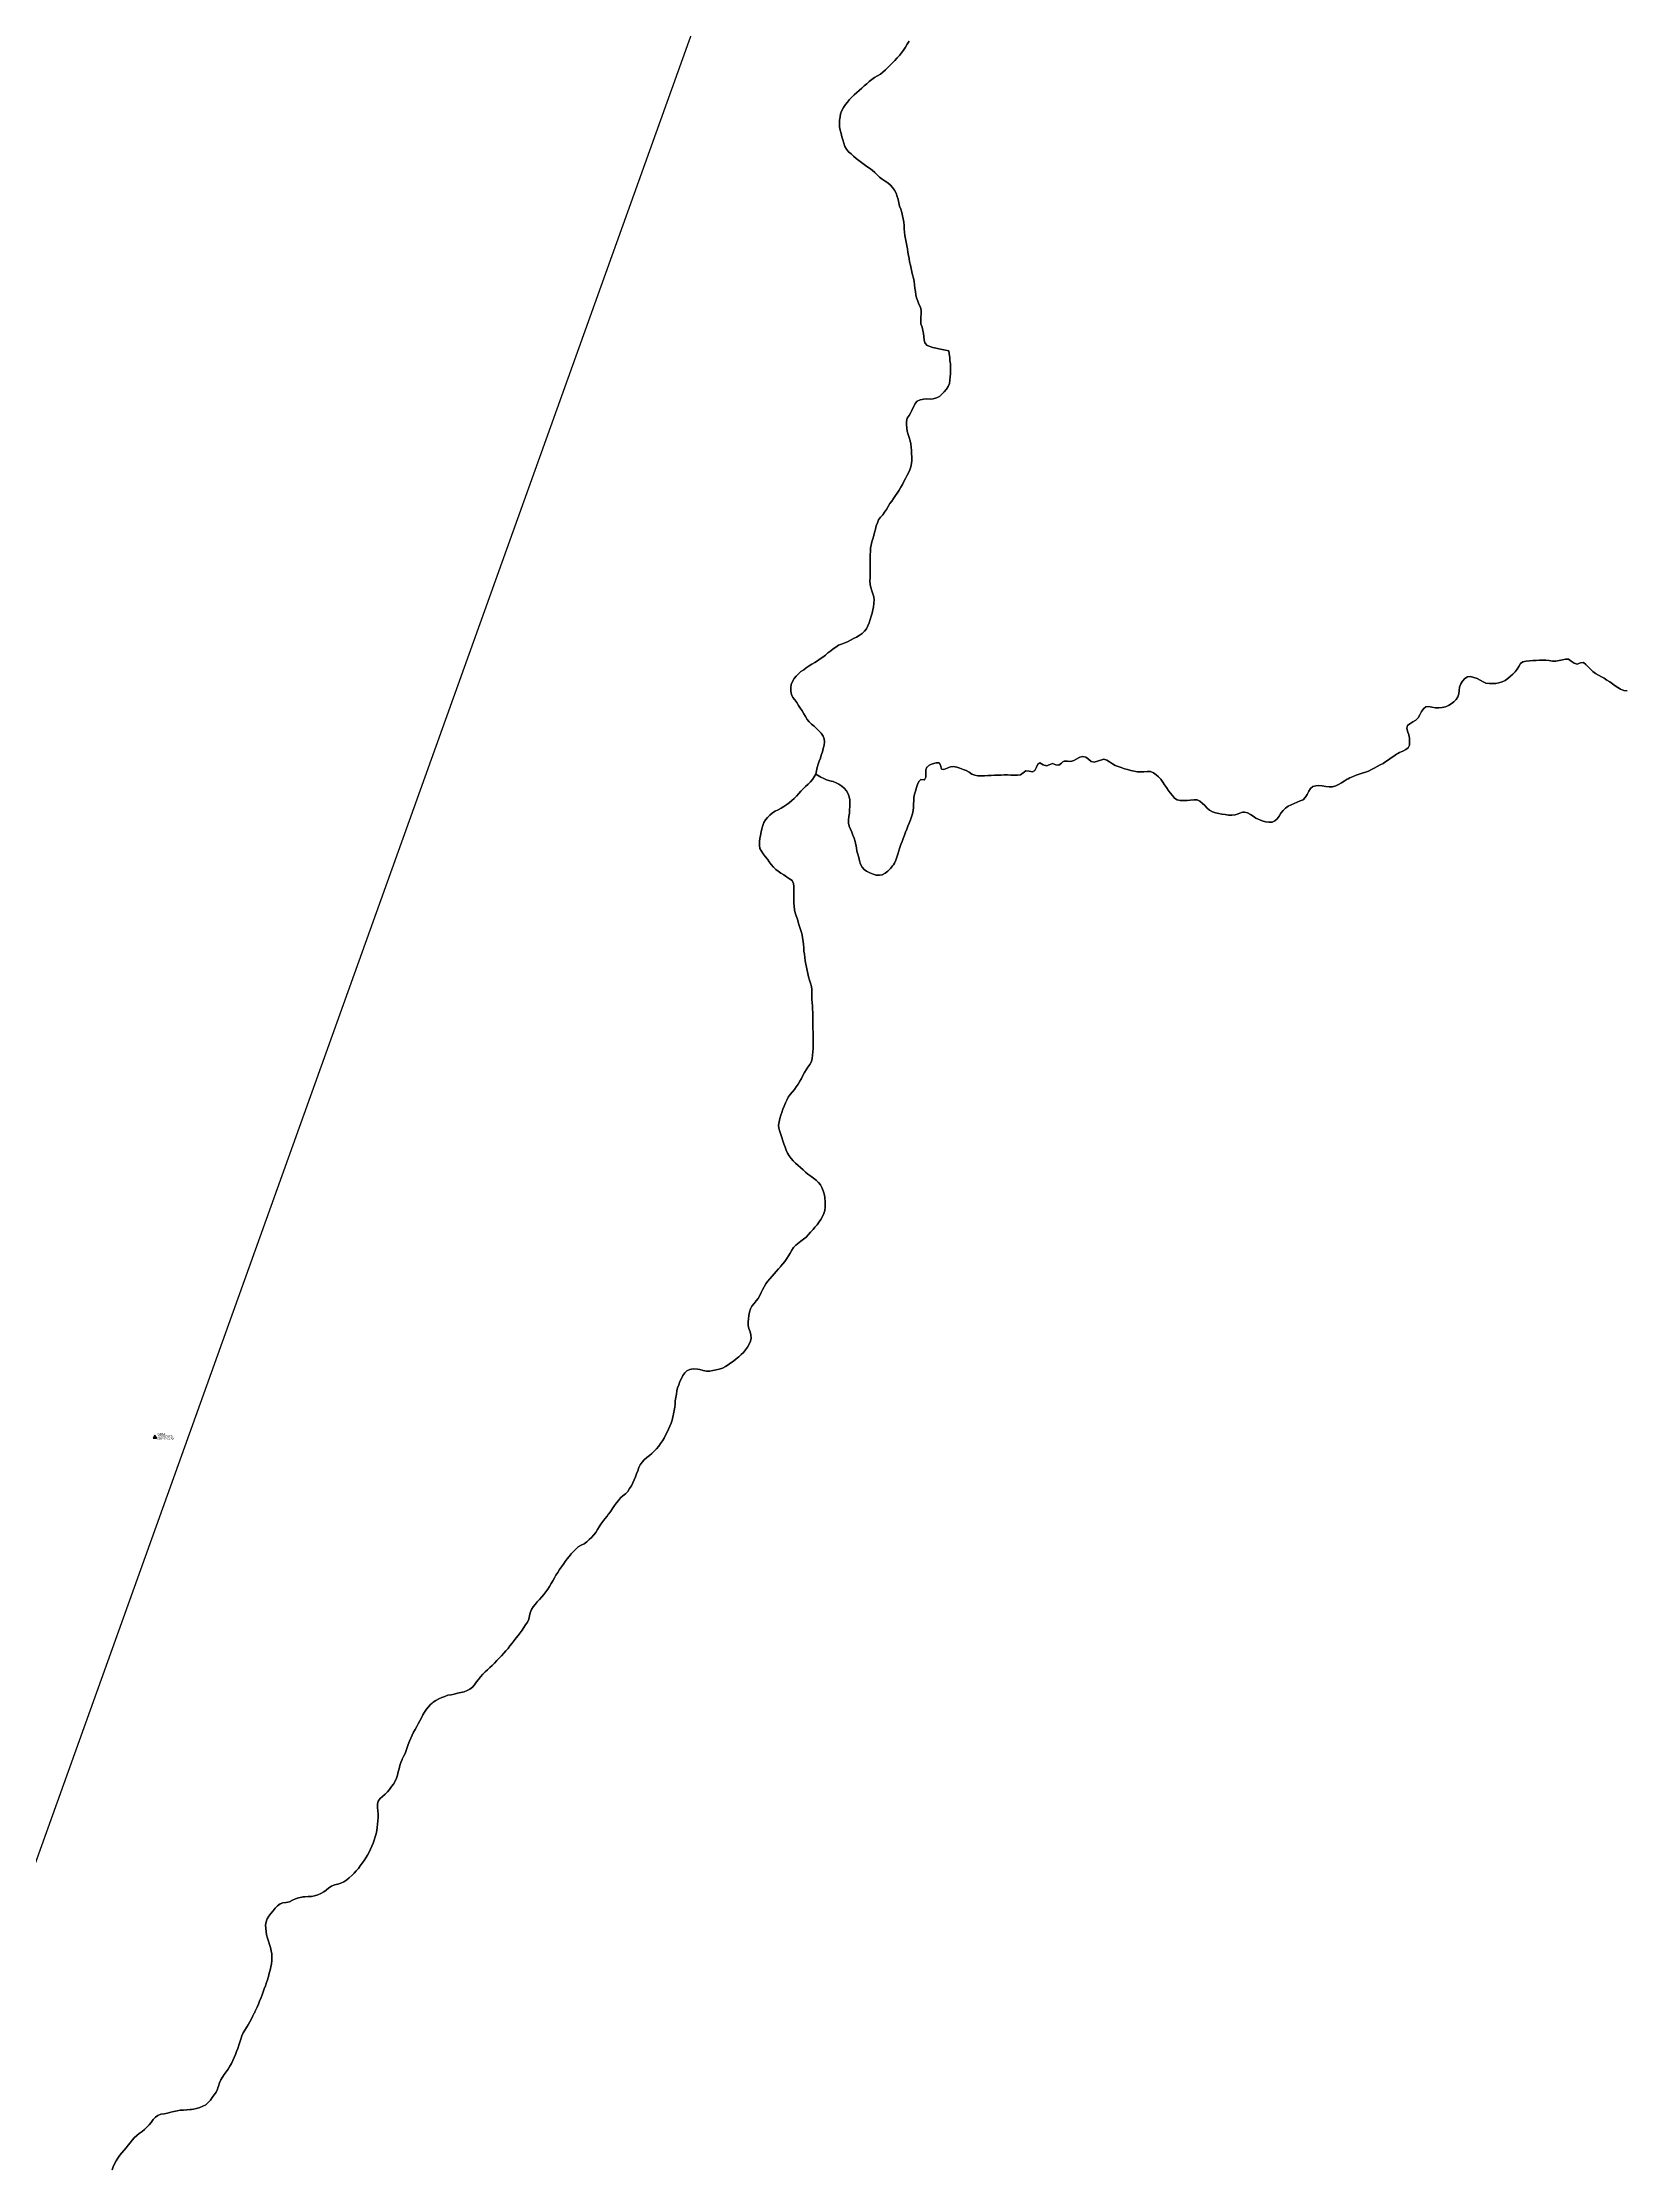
# Model space of a CAD drawing. Extents: x -312 to 667, y -1017 to 963.
# Drawn here: x 288.3 to 362.8, y 372.9 to 473.1 of the extents above; entities that cross this region are included whole.
import ezdxf

# ---------------------------------------------------------------- set-up
doc = ezdxf.new("R2010")
doc.units = 0
doc.header["$MEASUREMENT"] = 0
doc.layers.get('0').update_dxf_attribs({"linetype": 'CONTINUOUS'})
for name, color, linetype in [('AEROVIAS', 96, 'CONTINUOUS'), ('LINEAS_DE_MAPA', 7, 'CONTINUOUS'), ('PUNTOS', 7, 'CONTINUOUS')]:
    doc.layers.add(name, color=color, linetype=linetype)

# ---------------------------------------------------------------- blocks, each defined once
blk = doc.blocks.new('*U8')
at = {"linetype": 'Continuous'}
for points in [[(0, 0), (0, 0.1), (-0.09, -0.05)], [(0, 0), (-0.09, -0.05), (0.09, -0.05)], [(0, 0), (0.09, -0.05), (0, 0.1)]]:
    blk.add_solid(points, dxfattribs=at)
blk = doc.blocks.new('PNO')
blk.add_lwpolyline([(0, 0.1), (-0.09, -0.05), (0.09, -0.05)], close=True)
at = {"linetype": 'Continuous'}
blk.add_blockref('*U8', (0, 0), dxfattribs=at)
for tag, p in [('NOMBRE', (0.11, 0.1)), ('LAT', (0.11, -0.01)), ('LON', (0.11, -0.12))]:
    blk.add_attdef(tag, p, '', height=0.1)

msp = doc.modelspace()

# ---------------------------------------------------------------- linework, layer by layer
at = {"layer": 'AEROVIAS'}
msp.add_line((367.55, 609.23), (276.65, 355.91), dxfattribs=at)
at = {"layer": 'LINEAS_DE_MAPA', "color": 7}
for points in [[(329.1, 473.12), (329, 472.97), (328.92, 472.83), (328.83, 472.7), (328.74, 472.57), (328.64, 472.45), (328.54, 472.33), (328.43, 472.21), (328.32, 472.1), (328.21, 471.99), (328.09, 471.88), (327.98, 471.77), (327.86, 471.66), (327.74, 471.57), (327.6, 471.49), (327.47, 471.41), (327.34, 471.31), (327.22, 471.22), (327.1, 471.11), (326.98, 471.01), (326.87, 470.9), (326.75, 470.8), (326.63, 470.7), (326.51, 470.59), (326.4, 470.48), (326.29, 470.37), (326.19, 470.25), (326.1, 470.13), (326, 469.99), (325.93, 469.85), (325.87, 469.7), (325.84, 469.55), (325.81, 469.39), (325.81, 469.24), (325.82, 469.08), (325.85, 468.93), (325.89, 468.77), (325.93, 468.62), (325.97, 468.47), (326.02, 468.31), (326.07, 468.16), (326.14, 468.03), (326.24, 467.91), (326.36, 467.81), (326.48, 467.7), (326.6, 467.6), (326.73, 467.5), (326.85, 467.41), (326.98, 467.31), (327.11, 467.22), (327.23, 467.13), (327.36, 467.04), (327.48, 466.93), (327.59, 466.82), (327.7, 466.71), (327.83, 466.62), (327.96, 466.53), (328.09, 466.44), (328.22, 466.34), (328.32, 466.23), (328.41, 466.1), (328.48, 465.96), (328.54, 465.81), (328.58, 465.66), (328.61, 465.5), (328.65, 465.35), (328.7, 465.2), (328.75, 465.05), (328.79, 464.9), (328.82, 464.75), (328.85, 464.59), (328.86, 464.43), (328.86, 464.28), (328.87, 464.12), (328.89, 463.96), (328.92, 463.81), (328.96, 463.65), (328.99, 463.5), (329.02, 463.34), (329.03, 463.19), (329.06, 463.03), (329.09, 462.88), (329.12, 462.72), (329.16, 462.57), (329.19, 462.42), (329.22, 462.26), (329.25, 462.11), (329.3, 461.96), (329.33, 461.8), (329.35, 461.65), (329.36, 461.49), (329.39, 461.33), (329.41, 461.18), (329.45, 461.03), (329.5, 460.88), (329.56, 460.73), (329.63, 460.59), (329.66, 460.43), (329.66, 460.28), (329.65, 460.12), (329.64, 459.96), (329.65, 459.8), (329.71, 459.65), (329.74, 459.5), (329.77, 459.35), (329.8, 459.06), (329.83, 458.91), (329.94, 458.79), (330.22, 458.7), (330.57, 458.62), (330.96, 458.54), (330.98, 458.39), (331.01, 458.23), (331.02, 458.08), (331.04, 457.93), (331.04, 457.77), (331.04, 457.62), (331.04, 457.58), (331.04, 457.46), (331.03, 457.31), (331.02, 457.15), (330.99, 457), (330.93, 456.86), (330.85, 456.73), (330.75, 456.61), (330.64, 456.49), (330.52, 456.39), (330.39, 456.32), (330.23, 456.28), (330.08, 456.26), (329.93, 456.27), (329.77, 456.26), (329.71, 456.25), (329.61, 456.23), (329.48, 456.16), (329.38, 456.05), (329.31, 455.92), (329.24, 455.77), (329.2, 455.7), (329.17, 455.63), (329.09, 455.49), (329.01, 455.36), (328.97, 455.21), (328.97, 455.06), (328.99, 454.9), (329.01, 454.75), (329.05, 454.6), (329.1, 454.45), (329.14, 454.3), (329.17, 454.15), (329.19, 454), (329.2, 453.85), (329.21, 453.69), (329.22, 453.54), (329.22, 453.38), (329.21, 453.23), (329.18, 453.08), (329.13, 452.93), (329.06, 452.79), (328.99, 452.65), (328.92, 452.52), (328.85, 452.38), (328.78, 452.24), (328.7, 452.11), (328.62, 451.97), (328.54, 451.84), (328.45, 451.72), (328.36, 451.59), (328.28, 451.46), (328.19, 451.34), (328.11, 451.2), (328.03, 451.07), (327.94, 450.94), (327.85, 450.82), (327.74, 450.7), (327.65, 450.58), (327.6, 450.44), (327.55, 450.29), (327.51, 450.14), (327.47, 449.99), (327.43, 449.84), (327.39, 449.69), (327.34, 449.54), (327.31, 449.39), (327.28, 449.24), (327.27, 449.09), (327.26, 448.93), (327.26, 448.78), (327.26, 448.63), (327.26, 448.47), (327.26, 448.32), (327.26, 448.01), (327.26, 447.85), (327.25, 447.7), (327.26, 447.54), (327.29, 447.39), (327.34, 447.24), (327.39, 447.1), (327.43, 446.95), (327.45, 446.8), (327.44, 446.67), (327.44, 446.64), (327.42, 446.49), (327.39, 446.34), (327.35, 446.19), (327.3, 446.04), (327.26, 445.89), (327.21, 445.73), (327.15, 445.59), (327.08, 445.45), (326.99, 445.34), (326.88, 445.23), (326.75, 445.14), (326.62, 445.06), (326.48, 444.99), (326.34, 444.91), (326.2, 444.84), (326.06, 444.79), (325.91, 444.73), (325.77, 444.67), (325.64, 444.59), (325.52, 444.5), (325.4, 444.41), (325.27, 444.31), (325.15, 444.21), (325.03, 444.12), (324.91, 444.03), (324.78, 443.94), (324.65, 443.86), (324.51, 443.78), (324.38, 443.7), (324.25, 443.61), (324.13, 443.52), (324, 443.43), (323.88, 443.33), (323.78, 443.22), (323.68, 443.1), (323.6, 442.96), (323.54, 442.82), (323.52, 442.67), (323.52, 442.51), (323.55, 442.36), (323.61, 442.22), (323.71, 442.1), (323.8, 441.97), (323.89, 441.84), (323.95, 441.74), (324.05, 441.58), (324.13, 441.45), (324.21, 441.32), (324.29, 441.18), (324.39, 441.06), (324.5, 440.96), (324.63, 440.87), (324.74, 440.76), (324.85, 440.65), (324.96, 440.53), (325.05, 440.4), (325.1, 440.26), (325.11, 440.12), (325.09, 439.97), (325.05, 439.81), (325.01, 439.66), (324.96, 439.5), (324.92, 439.36), (324.86, 439.21), (324.81, 439.07), (324.77, 438.92), (324.74, 438.76), (324.7, 438.61), (324.63, 438.47), (324.55, 438.35), (324.45, 438.24), (324.34, 438.13), (324.22, 438.02), (324.11, 437.91), (324, 437.8), (323.9, 437.69), (323.79, 437.57), (323.68, 437.46), (323.57, 437.36), (323.45, 437.26), (323.33, 437.17), (323.2, 437.08), (323.07, 437), (322.93, 436.93), (322.79, 436.86), (322.66, 436.78), (322.54, 436.68), (322.43, 436.57), (322.33, 436.45), (322.25, 436.32), (322.2, 436.18), (322.15, 436.03), (322.12, 435.88), (322.09, 435.72), (322.06, 435.57), (322.04, 435.44), (322.04, 435.25), (322.07, 435.11), (322.14, 434.98), (322.22, 434.85), (322.32, 434.72), (322.42, 434.6), (322.51, 434.47), (322.6, 434.35), (322.7, 434.23), (322.81, 434.12), (322.93, 434.03), (323.06, 433.94), (323.19, 433.86), (323.32, 433.77), (323.46, 433.68), (323.58, 433.59), (323.65, 433.46), (323.67, 433.31), (323.67, 433.15), (323.67, 432.99), (323.67, 432.84), (323.67, 432.68), (323.67, 432.53), (323.68, 432.38), (323.7, 432.22), (323.73, 432.07), (323.78, 431.93), (323.83, 431.78), (323.87, 431.63), (323.92, 431.48), (323.97, 431.34), (324.01, 431.19), (324.05, 431.04), (324.08, 430.89), (324.1, 430.73), (324.12, 430.58), (324.13, 430.43), (324.14, 430.27), (324.16, 430.12), (324.18, 429.97), (324.2, 429.81), (324.23, 429.66), (324.26, 429.51), (324.29, 429.36), (324.32, 429.21), (324.36, 429.06), (324.41, 428.91), (324.45, 428.76), (324.49, 428.61), (324.51, 428.46), (324.52, 428.31), (324.52, 428.16), (324.52, 428), (324.53, 427.84), (324.54, 427.69), (324.55, 427.54), (324.56, 427.38), (324.56, 427.23), (324.56, 427.08), (324.56, 426.92), (324.56, 426.77), (324.56, 426.61), (324.57, 426.46), (324.57, 426.3), (324.58, 426.15), (324.58, 426), (324.57, 425.84), (324.57, 425.68), (324.56, 425.53), (324.55, 425.37), (324.53, 425.22), (324.49, 425.08), (324.42, 424.94), (324.33, 424.81), (324.24, 424.68), (324.16, 424.55), (324.09, 424.41), (324.02, 424.28), (323.95, 424.14), (323.87, 424.01), (323.78, 423.88), (323.69, 423.76), (323.49, 423.52), (323.4, 423.39), (323.33, 423.26), (323.27, 423.12), (323.21, 422.97), (323.15, 422.83), (323.1, 422.68), (323.05, 422.54), (323, 422.39), (322.97, 422.24), (322.95, 422.08), (322.96, 421.93), (323, 421.78), (323.05, 421.63), (323.1, 421.49), (323.15, 421.34), (323.2, 421.19), (323.25, 421.04), (323.3, 420.9), (323.37, 420.76), (323.45, 420.63), (323.54, 420.51), (323.64, 420.4), (323.75, 420.29), (323.87, 420.18), (323.98, 420.08), (324.1, 419.98), (324.22, 419.87), (324.33, 419.77), (324.46, 419.68), (324.59, 419.58), (324.71, 419.49), (324.82, 419.38), (324.92, 419.27), (324.99, 419.14), (325.05, 418.99), (325.1, 418.84), (325.12, 418.69), (325.13, 418.59), (325.14, 418.53), (325.14, 418.37), (325.14, 418.21), (325.12, 418.06), (325.08, 417.91), (325.02, 417.78), (324.94, 417.64), (324.86, 417.52), (324.76, 417.39), (324.66, 417.27), (324.58, 417.17), (324.56, 417.15), (324.45, 417.03), (324.35, 416.92), (324.24, 416.81), (324.12, 416.71), (323.99, 416.62), (323.76, 416.43), (323.65, 416.31), (323.57, 416.19), (323.49, 416.05), (323.41, 415.92), (323.33, 415.79), (323.24, 415.66), (323.14, 415.54), (323.04, 415.42), (323.03, 415.41), (322.94, 415.31), (322.84, 415.19), (322.74, 415.07), (322.64, 414.96), (322.53, 414.84), (322.43, 414.72), (322.34, 414.6), (322.26, 414.47), (322.19, 414.33), (322.13, 414.19), (322.06, 414.05), (321.98, 413.92), (321.89, 413.8), (321.79, 413.68), (321.69, 413.55), (321.62, 413.42), (321.58, 413.27), (321.55, 413.12), (321.53, 412.96), (321.52, 412.81), (321.52, 412.65), (321.55, 412.5), (321.6, 412.35), (321.64, 412.2), (321.65, 412.05), (321.62, 411.9), (321.56, 411.76), (321.48, 411.62), (321.39, 411.49), (321.29, 411.37), (321.19, 411.27), (321.07, 411.16), (320.95, 411.07), (320.82, 410.97), (320.7, 410.88), (320.57, 410.79), (320.44, 410.71), (320.3, 410.64), (320.15, 410.59), (320, 410.55), (319.85, 410.52), (319.7, 410.5), (319.55, 410.49), (319.39, 410.53), (319.24, 410.57), (319.13, 410.59), (318.93, 410.6), (318.77, 410.57), (318.63, 410.51), (318.53, 410.41), (318.44, 410.29), (318.37, 410.15), (318.3, 410), (318.24, 409.85), (318.19, 409.71), (318.15, 409.56), (318.13, 409.41), (318.11, 409.25), (318.08, 409.1), (318.07, 408.95), (318.06, 408.79), (318.03, 408.64), (318, 408.49), (317.98, 408.39), (317.97, 408.34), (317.93, 408.19), (317.88, 408.04), (317.82, 407.9), (317.76, 407.76), (317.69, 407.62), (317.62, 407.48), (317.55, 407.34), (317.48, 407.21), (317.39, 407.08), (317.3, 406.96), (317.2, 406.84), (317.09, 406.73), (316.98, 406.62), (316.86, 406.52), (316.74, 406.42), (316.62, 406.32), (316.52, 406.21), (316.43, 406.09), (316.37, 405.95), (316.31, 405.8), (316.25, 405.66), (316.2, 405.51), (316.15, 405.37), (316.08, 405.23), (316.01, 405.09), (315.93, 404.96), (315.84, 404.83), (315.74, 404.72), (315.61, 404.63), (315.5, 404.53), (315.4, 404.41), (315.31, 404.29), (315.22, 404.16), (315.13, 404.03), (315.05, 403.9), (314.95, 403.78), (314.94, 403.77), (314.87, 403.67), (314.76, 403.54), (314.67, 403.42), (314.58, 403.29), (314.5, 403.16), (314.42, 403.03), (314.34, 402.9), (314.24, 402.78), (314.14, 402.66), (314.02, 402.56), (313.91, 402.46), (313.78, 402.37), (313.64, 402.3), (313.51, 402.22), (313.4, 402.11), (313.29, 402), (313.18, 401.89), (313.08, 401.77), (312.99, 401.65), (312.9, 401.53), (312.81, 401.4), (312.72, 401.28), (312.63, 401.15), (312.54, 401.02), (312.46, 400.89), (312.39, 400.76), (312.31, 400.62), (312.23, 400.49), (312.15, 400.36), (312.07, 400.22), (311.98, 400.1), (311.89, 399.98), (311.79, 399.86), (311.69, 399.74), (311.58, 399.63), (311.48, 399.51), (311.38, 399.4), (311.3, 399.27), (311.25, 399.12), (311.22, 398.97), (311.18, 398.82), (311.12, 398.68), (311.03, 398.55), (310.95, 398.43), (310.86, 398.3), (310.77, 398.17), (310.68, 398.05), (310.58, 397.93), (310.49, 397.81), (310.39, 397.69), (310.29, 397.56), (310.2, 397.44), (310.1, 397.33), (310, 397.21), (309.89, 397.09), (309.79, 396.98), (309.68, 396.87), (309.57, 396.75), (309.46, 396.64), (309.35, 396.54), (309.24, 396.43), (309.12, 396.33), (309.01, 396.22), (308.91, 396.1), (308.81, 395.98), (308.71, 395.86), (308.62, 395.73), (308.52, 395.62), (308.4, 395.52), (308.27, 395.45), (308.13, 395.4), (307.97, 395.37), (307.82, 395.33), (307.67, 395.29), (307.52, 395.26), (307.37, 395.23), (307.22, 395.18), (307.08, 395.12), (306.94, 395.06), (306.8, 394.98), (306.67, 394.9), (306.62, 394.86), (306.55, 394.8), (306.45, 394.69), (306.36, 394.57), (306.27, 394.44), (306.19, 394.31), (306.12, 394.17), (306.05, 394.03), (305.97, 393.89), (305.9, 393.76), (305.82, 393.62), (305.75, 393.49), (305.69, 393.35), (305.62, 393.21), (305.56, 393.07), (305.5, 392.92), (305.45, 392.78), (305.4, 392.63), (305.35, 392.49), (305.28, 392.35), (305.22, 392.22), (305.21, 392.21), (305.15, 392.07), (305.11, 391.92), (305.07, 391.77), (305.03, 391.62), (304.99, 391.47), (304.94, 391.33), (304.88, 391.19), (304.8, 391.05), (304.71, 390.93), (304.62, 390.8), (304.52, 390.68), (304.41, 390.58), (304.28, 390.47), (304.17, 390.37), (304.09, 390.25), (304.06, 390.1), (304.06, 389.95), (304.07, 389.79), (304.08, 389.63), (304.08, 389.5), (304.08, 389.47), (304.07, 389.32), (304.06, 389.17), (304.04, 389.01), (304.02, 388.86), (303.99, 388.71), (303.95, 388.56), (303.9, 388.41), (303.85, 388.27), (303.79, 388.12), (303.73, 387.98), (303.66, 387.85), (303.58, 387.71), (303.5, 387.58), (303.42, 387.45), (303.33, 387.32), (303.24, 387.2), (303.15, 387.08), (303.05, 386.96), (302.95, 386.85), (302.86, 386.76), (302.72, 386.63), (302.6, 386.54), (302.47, 386.45), (302.33, 386.39), (302.18, 386.34), (302.03, 386.3), (301.89, 386.24), (301.76, 386.16), (301.64, 386.06), (301.52, 385.97), (301.38, 385.9), (301.24, 385.83), (301.09, 385.79), (300.94, 385.76), (300.79, 385.75), (300.63, 385.74), (300.53, 385.74), (300.48, 385.73), (300.33, 385.7), (300.19, 385.64), (300.05, 385.58), (299.91, 385.51), (299.75, 385.48), (299.6, 385.46), (299.46, 385.41), (299.34, 385.31), (299.23, 385.2), (299.13, 385.08), (299.03, 384.96), (298.93, 384.83), (298.85, 384.7), (298.8, 384.56), (298.78, 384.41), (298.79, 384.26), (298.81, 384.1), (298.83, 383.95), (298.87, 383.8), (298.92, 383.65), (298.97, 383.5), (299.01, 383.36), (299.04, 383.2), (299.07, 383.05), (299.08, 382.9), (299.08, 382.75), (299.06, 382.59), (299.03, 382.44), (298.99, 382.29), (298.95, 382.14), (298.91, 381.99), (298.87, 381.84), (298.82, 381.7), (298.77, 381.55), (298.72, 381.41), (298.67, 381.26), (298.62, 381.12), (298.57, 381), (298.5, 380.83), (298.45, 380.69), (298.38, 380.55), (298.28, 380.33), (298.27, 380.3), (298.25, 380.27), (298.18, 380.13), (298.11, 379.99), (298.04, 379.86), (297.96, 379.72), (297.88, 379.59), (297.8, 379.46), (297.73, 379.33), (297.66, 379.19), (297.61, 379.04), (297.57, 378.89), (297.52, 378.75), (297.47, 378.6), (297.41, 378.46), (297.36, 378.31), (297.3, 378.17), (297.24, 378.03), (297.17, 377.89), (297.1, 377.76), (297.02, 377.63), (296.93, 377.5), (296.83, 377.38), (296.75, 377.25), (296.67, 377.12), (296.61, 376.98), (296.56, 376.83), (296.53, 376.75), (296.51, 376.68), (296.45, 376.54), (296.36, 376.41), (296.27, 376.29), (296.18, 376.16), (296.07, 376.05), (295.96, 375.95), (295.82, 375.88), (295.68, 375.82), (295.53, 375.78), (295.38, 375.74), (295.29, 375.73), (295.22, 375.72), (295.07, 375.71), (294.92, 375.7), (294.76, 375.69), (294.61, 375.67), (294.46, 375.64), (294.31, 375.6), (294.16, 375.56), (294.01, 375.53), (293.85, 375.5), (293.71, 375.45), (293.59, 375.36), (293.49, 375.25), (293.39, 375.12), (293.29, 375), (293.19, 374.89), (293.08, 374.78), (292.96, 374.69), (292.83, 374.6), (292.71, 374.5), (292.59, 374.4), (292.49, 374.28), (292.4, 374.16), (292.31, 374.04), (292.22, 373.92), (292.11, 373.8), (292.01, 373.68), (291.91, 373.57), (291.82, 373.44), (291.74, 373.31), (291.67, 373.17), (291.6, 373.03), (291.56, 372.89)], [(362.92, 442.53), (362.76, 442.55), (362.61, 442.6), (362.48, 442.68), (362.35, 442.77), (362.23, 442.86), (362.1, 442.95), (361.97, 443.03), (361.84, 443.12), (361.71, 443.19), (361.57, 443.26), (361.43, 443.34), (361.31, 443.43), (361.2, 443.54), (361.09, 443.66), (360.98, 443.77), (360.86, 443.86), (360.72, 443.85), (360.56, 443.79), (360.42, 443.83), (360.29, 443.93), (360.16, 444.02), (360.02, 444.02), (359.87, 443.99), (359.71, 443.95), (359.56, 443.93), (359.4, 443.93), (359.25, 443.95), (359.09, 443.97), (358.94, 443.97), (358.79, 443.97), (358.63, 443.96), (358.48, 443.95), (358.32, 443.94), (358.16, 443.93), (358.01, 443.9), (357.89, 443.82), (357.82, 443.68), (357.74, 443.54), (357.64, 443.42), (357.53, 443.31), (357.42, 443.21), (357.3, 443.11), (357.17, 443.02), (357.03, 442.95), (356.88, 442.91), (356.73, 442.88), (356.57, 442.87), (356.42, 442.87), (356.27, 442.89), (356.13, 442.95), (355.99, 443.03), (355.85, 443.1), (355.7, 443.15), (355.54, 443.2), (355.4, 443.19), (355.28, 443.1), (355.17, 442.98), (355.08, 442.85), (355.02, 442.7), (355, 442.55), (354.99, 442.39), (354.95, 442.25), (354.87, 442.12), (354.76, 442.01), (354.63, 441.91), (354.5, 441.83), (354.36, 441.78), (354.2, 441.74), (354.05, 441.72), (353.89, 441.73), (353.72, 441.76), (353.56, 441.79), (353.43, 441.77), (353.32, 441.68), (353.24, 441.55), (353.16, 441.4), (353.08, 441.26), (352.97, 441.15), (352.83, 441.07), (352.69, 440.98), (352.58, 440.89), (352.54, 440.77), (352.58, 440.62), (352.64, 440.46), (352.66, 440.3), (352.67, 439.97), (352.6, 439.85), (352.49, 439.76), (352.35, 439.69), (352.2, 439.62), (352.12, 439.57), (352.06, 439.54), (351.93, 439.45), (351.8, 439.37), (351.67, 439.28), (351.55, 439.2), (351.42, 439.11), (351.28, 439.04), (351.15, 438.96), (351.01, 438.89), (350.87, 438.82), (350.73, 438.75), (350.59, 438.7), (350.44, 438.65), (350.3, 438.6), (350.15, 438.55), (350.01, 438.49), (349.86, 438.43), (349.77, 438.38), (349.73, 438.36), (349.59, 438.28), (349.46, 438.19), (349.32, 438.12), (349.19, 438.05), (349.04, 438.01), (348.89, 438.01), (348.72, 438.02), (348.56, 438.05), (348.4, 438.07), (348.25, 438.06), (348.12, 438.02), (348.01, 437.93), (347.93, 437.8), (347.85, 437.65), (347.76, 437.51), (347.66, 437.4), (347.52, 437.34), (347.37, 437.28), (347.23, 437.22), (347.09, 437.16), (346.95, 437.09), (346.82, 437.01), (346.71, 436.9), (346.61, 436.77), (346.52, 436.63), (346.43, 436.5), (346.32, 436.41), (346.19, 436.35), (346.04, 436.34), (345.88, 436.36), (345.72, 436.4), (345.43, 436.53), (345.3, 436.62), (345.17, 436.71), (345.04, 436.79), (344.9, 436.82), (344.81, 436.81), (344.75, 436.8), (344.6, 436.74), (344.45, 436.69), (344.3, 436.68), (344.14, 436.68), (343.99, 436.7), (343.83, 436.72), (343.68, 436.75), (343.53, 436.78), (343.38, 436.83), (343.25, 436.91), (343.13, 437), (343.02, 437.12), (342.9, 437.23), (342.79, 437.33), (342.66, 437.39), (342.51, 437.4), (342.34, 437.38), (342.19, 437.37), (342.03, 437.37), (341.87, 437.37), (341.72, 437.4), (341.6, 437.48), (341.5, 437.6), (341.4, 437.73), (341.3, 437.85), (341.22, 437.98), (341.13, 438.1), (341.04, 438.23), (340.95, 438.36), (340.84, 438.47), (340.73, 438.57), (340.6, 438.67), (340.46, 438.73), (340.31, 438.73), (340.15, 438.71), (340, 438.71), (339.84, 438.72), (339.69, 438.75), (339.54, 438.78), (339.39, 438.82), (339.24, 438.86), (339.09, 438.91), (338.94, 438.96), (338.8, 439.01), (338.67, 439.09), (338.54, 439.19), (338.41, 439.27), (338.27, 439.31), (337.97, 439.21), (337.81, 439.17), (337.67, 439.2), (337.54, 439.31), (337.42, 439.41), (337.28, 439.44), (337.14, 439.4), (337, 439.32), (336.85, 439.25), (336.71, 439.2), (336.55, 439.22), (336.4, 439.22), (336.34, 439.18), (336.27, 439.12), (336.15, 439.03), (336, 439.05), (335.85, 439.1), (335.7, 439.04), (335.56, 438.99), (335.41, 439.05), (335.26, 439.13), (335.16, 439.08), (335.1, 438.93), (335.02, 438.77), (334.91, 438.71), (334.75, 438.75), (334.59, 438.76), (334.47, 438.67), (334.35, 438.57), (334.2, 438.55), (334.05, 438.55), (333.89, 438.56), (333.73, 438.57), (333.58, 438.57), (333.43, 438.56), (333.27, 438.56), (333.12, 438.55), (332.96, 438.54), (332.81, 438.54), (332.65, 438.53), (332.49, 438.52), (332.34, 438.52), (332.19, 438.55), (332.05, 438.61), (331.92, 438.7), (331.78, 438.77), (331.64, 438.83), (331.49, 438.89), (331.34, 438.94), (331.19, 438.97), (331.04, 438.95), (330.88, 438.88), (330.73, 438.82), (330.62, 438.84), (330.58, 439.02), (330.51, 439.13), (330.37, 439.13), (330.2, 439.09), (330.04, 439.02), (329.94, 438.94), (329.93, 438.93), (329.89, 438.8), (329.88, 438.62), (329.88, 438.48), (329.88, 438.46), (329.82, 438.34), (329.81, 438.34), (329.64, 438.35), (329.55, 438.25), (329.49, 438.12), (329.44, 437.97), (329.39, 437.81), (329.35, 437.66), (329.32, 437.51), (329.31, 437.35), (329.3, 437.2), (329.3, 437.04), (329.29, 436.89), (329.26, 436.74), (329.21, 436.59), (329.16, 436.45), (329.1, 436.3), (329.04, 436.16), (328.98, 436.02), (328.93, 435.87), (328.88, 435.73), (328.82, 435.58), (328.77, 435.44), (328.71, 435.29), (328.66, 435.15), (328.61, 435), (328.57, 434.84), (328.52, 434.69), (328.47, 434.55), (328.4, 434.41), (328.36, 434.34), (328.32, 434.29), (328.22, 434.16), (328.1, 434.04), (327.97, 433.94), (327.83, 433.87), (327.7, 433.84), (327.55, 433.85), (327.4, 433.89), (327.24, 433.95), (327.09, 434.03), (326.97, 434.12), (326.88, 434.23), (326.81, 434.37), (326.76, 434.52), (326.72, 434.68), (326.68, 434.83), (326.64, 434.98), (326.62, 435.13), (326.56, 435.44), (326.51, 435.59), (326.45, 435.73), (326.39, 435.87), (326.33, 436.02), (326.27, 436.16), (326.24, 436.3), (326.24, 436.46), (326.26, 436.61), (326.28, 436.77), (326.29, 436.92), (326.3, 437.08), (326.3, 437.24), (326.3, 437.4), (326.27, 437.54), (326.22, 437.68), (326.14, 437.82), (326.04, 437.94), (325.92, 438.04), (325.79, 438.13), (325.66, 438.2), (325.51, 438.25), (325.36, 438.29), (325.21, 438.34), (325.07, 438.4), (324.93, 438.46), (324.7, 438.61), (324.74, 438.76), (324.77, 438.92), (324.81, 439.07), (324.86, 439.21), (324.92, 439.36), (324.96, 439.5), (325.01, 439.66), (325.05, 439.81), (325.09, 439.97), (325.11, 440.12), (325.1, 440.26), (325.05, 440.4), (324.96, 440.53), (324.85, 440.65), (324.74, 440.76), (324.63, 440.87), (324.5, 440.96), (324.39, 441.06), (324.29, 441.18), (324.21, 441.32), (324.13, 441.45), (324.05, 441.58), (323.95, 441.74), (323.89, 441.84), (323.8, 441.97), (323.71, 442.1), (323.61, 442.22), (323.55, 442.36), (323.52, 442.51), (323.52, 442.67), (323.54, 442.82), (323.6, 442.96), (323.68, 443.1), (323.78, 443.22), (323.88, 443.33), (324, 443.43), (324.13, 443.52), (324.25, 443.61), (324.38, 443.7), (324.51, 443.78), (324.65, 443.86), (324.78, 443.94), (324.91, 444.03), (325.03, 444.12), (325.15, 444.21), (325.27, 444.31), (325.4, 444.41), (325.52, 444.5), (325.64, 444.59), (325.77, 444.67), (325.91, 444.73), (326.06, 444.79), (326.2, 444.84), (326.34, 444.91), (326.48, 444.99), (326.62, 445.06), (326.75, 445.14), (326.88, 445.23), (326.99, 445.34), (327.08, 445.45), (327.15, 445.59), (327.21, 445.73), (327.26, 445.89), (327.3, 446.04), (327.35, 446.19), (327.39, 446.34), (327.42, 446.49), (327.44, 446.64), (327.44, 446.67), (327.45, 446.8), (327.43, 446.95), (327.39, 447.1), (327.34, 447.24), (327.29, 447.39), (327.26, 447.54), (327.25, 447.7), (327.26, 447.85), (327.26, 448.01), (327.26, 448.32), (327.26, 448.47), (327.26, 448.63), (327.26, 448.78), (327.26, 448.93), (327.27, 449.09), (327.28, 449.24), (327.31, 449.39), (327.34, 449.54), (327.39, 449.69), (327.43, 449.84), (327.47, 449.99), (327.51, 450.14), (327.55, 450.29), (327.6, 450.44), (327.65, 450.58), (327.74, 450.7), (327.85, 450.82), (327.94, 450.94), (328.03, 451.07), (328.11, 451.2), (328.19, 451.34), (328.28, 451.46), (328.36, 451.59), (328.45, 451.72), (328.54, 451.84), (328.62, 451.97), (328.7, 452.11), (328.78, 452.24), (328.85, 452.38), (328.92, 452.52), (328.99, 452.65), (329.06, 452.79), (329.13, 452.93), (329.18, 453.08), (329.21, 453.23), (329.22, 453.38), (329.22, 453.54), (329.21, 453.69), (329.2, 453.85), (329.19, 454), (329.17, 454.15), (329.14, 454.3), (329.1, 454.45), (329.05, 454.6), (329.01, 454.75), (328.99, 454.9), (328.97, 455.06), (328.97, 455.21), (329.01, 455.36), (329.09, 455.49), (329.17, 455.63), (329.2, 455.7), (329.24, 455.77), (329.31, 455.92), (329.38, 456.05), (329.48, 456.16), (329.61, 456.23), (329.71, 456.25), (329.77, 456.26), (329.93, 456.27), (330.08, 456.26), (330.23, 456.28), (330.39, 456.32), (330.52, 456.39), (330.64, 456.49), (330.75, 456.61), (330.85, 456.73), (330.93, 456.86), (330.99, 457), (331.02, 457.15), (331.03, 457.31), (331.04, 457.46), (331.04, 457.58), (331.04, 457.62), (331.04, 457.77), (331.04, 457.93), (331.02, 458.08), (331.01, 458.23), (330.98, 458.39), (330.96, 458.54), (330.57, 458.62), (330.22, 458.7), (329.94, 458.79), (329.83, 458.91), (329.8, 459.06), (329.77, 459.35), (329.74, 459.5), (329.71, 459.65), (329.65, 459.8), (329.64, 459.96), (329.65, 460.12), (329.66, 460.28), (329.66, 460.43), (329.63, 460.59), (329.56, 460.73), (329.5, 460.88), (329.45, 461.03), (329.41, 461.18), (329.39, 461.33), (329.36, 461.49), (329.35, 461.65), (329.33, 461.8), (329.3, 461.96), (329.25, 462.11), (329.22, 462.26), (329.19, 462.42), (329.16, 462.57), (329.12, 462.72), (329.09, 462.88), (329.06, 463.03), (329.03, 463.19), (329.02, 463.34), (328.99, 463.5), (328.96, 463.65), (328.92, 463.81), (328.89, 463.96), (328.87, 464.12), (328.86, 464.28), (328.86, 464.43), (328.85, 464.59), (328.82, 464.75), (328.79, 464.9), (328.75, 465.05), (328.7, 465.2), (328.65, 465.35), (328.61, 465.5), (328.58, 465.66), (328.54, 465.81), (328.48, 465.96), (328.41, 466.1), (328.32, 466.23), (328.22, 466.34), (328.09, 466.44), (327.96, 466.53), (327.83, 466.62), (327.7, 466.71), (327.59, 466.82), (327.48, 466.93), (327.36, 467.04), (327.23, 467.13), (327.11, 467.22), (326.98, 467.31), (326.85, 467.41), (326.73, 467.5), (326.6, 467.6), (326.48, 467.7), (326.36, 467.81), (326.24, 467.91), (326.14, 468.03), (326.07, 468.16), (326.02, 468.31), (325.97, 468.47), (325.93, 468.62), (325.89, 468.77), (325.85, 468.93), (325.82, 469.08), (325.81, 469.24), (325.81, 469.39), (325.84, 469.55), (325.87, 469.7), (325.93, 469.85), (326, 469.99), (326.1, 470.13), (326.19, 470.25), (326.29, 470.37), (326.4, 470.48), (326.51, 470.59), (326.63, 470.7), (326.75, 470.8), (326.87, 470.9), (326.98, 471.01), (327.1, 471.11), (327.22, 471.22), (327.34, 471.31), (327.47, 471.41), (327.6, 471.49), (327.74, 471.57), (327.86, 471.66), (327.98, 471.77), (328.09, 471.88), (328.21, 471.99), (328.32, 472.1), (328.43, 472.21), (328.54, 472.33), (328.64, 472.45), (328.74, 472.57), (328.83, 472.7), (328.92, 472.83), (329, 472.97), (329.1, 473.12)], [(291.56, 372.89), (291.6, 373.03), (291.67, 373.17), (291.74, 373.31), (291.82, 373.44), (291.91, 373.57), (292.01, 373.68), (292.11, 373.8), (292.22, 373.92), (292.31, 374.04), (292.4, 374.16), (292.49, 374.28), (292.59, 374.4), (292.71, 374.5), (292.83, 374.6), (292.96, 374.69), (293.08, 374.78), (293.19, 374.89), (293.29, 375), (293.39, 375.12), (293.49, 375.25), (293.59, 375.36), (293.71, 375.45), (293.85, 375.5), (294.01, 375.53), (294.16, 375.56), (294.31, 375.6), (294.46, 375.64), (294.61, 375.67), (294.76, 375.69), (294.92, 375.7), (295.07, 375.71), (295.22, 375.72), (295.29, 375.73), (295.38, 375.74), (295.53, 375.78), (295.68, 375.82), (295.82, 375.88), (295.96, 375.95), (296.07, 376.05), (296.18, 376.16), (296.27, 376.29), (296.36, 376.41), (296.45, 376.54), (296.51, 376.68), (296.53, 376.75), (296.56, 376.83), (296.61, 376.98), (296.67, 377.12), (296.75, 377.25), (296.83, 377.38), (296.93, 377.5), (297.02, 377.63), (297.1, 377.76), (297.17, 377.89), (297.24, 378.03), (297.3, 378.17), (297.36, 378.31), (297.41, 378.46), (297.47, 378.6), (297.52, 378.75), (297.57, 378.89), (297.61, 379.04), (297.66, 379.19), (297.73, 379.33), (297.8, 379.46), (297.88, 379.59), (297.96, 379.72), (298.04, 379.86), (298.11, 379.99), (298.18, 380.13), (298.25, 380.27), (298.27, 380.3), (298.28, 380.33), (298.38, 380.55), (298.45, 380.69), (298.5, 380.83), (298.57, 381), (298.62, 381.12), (298.67, 381.26), (298.72, 381.41), (298.77, 381.55), (298.82, 381.7), (298.87, 381.84), (298.91, 381.99), (298.95, 382.14), (298.99, 382.29), (299.03, 382.44), (299.06, 382.59), (299.08, 382.75), (299.08, 382.9), (299.07, 383.05), (299.04, 383.2), (299.01, 383.36), (298.97, 383.5), (298.92, 383.65), (298.87, 383.8), (298.83, 383.95), (298.81, 384.1), (298.79, 384.26), (298.78, 384.41), (298.8, 384.56), (298.85, 384.7), (298.93, 384.83), (299.03, 384.96), (299.13, 385.08), (299.23, 385.2), (299.34, 385.31), (299.46, 385.41), (299.6, 385.46), (299.75, 385.48), (299.91, 385.51), (300.05, 385.58), (300.19, 385.64), (300.33, 385.7), (300.48, 385.73), (300.53, 385.74), (300.63, 385.74), (300.79, 385.75), (300.94, 385.76), (301.09, 385.79), (301.24, 385.83), (301.38, 385.9), (301.52, 385.97), (301.64, 386.06), (301.76, 386.16), (301.89, 386.24), (302.03, 386.3), (302.18, 386.34), (302.33, 386.39), (302.47, 386.45), (302.6, 386.54), (302.72, 386.63), (302.86, 386.76), (302.95, 386.85), (303.05, 386.96), (303.15, 387.08), (303.24, 387.2), (303.33, 387.32), (303.42, 387.45), (303.5, 387.58), (303.58, 387.71), (303.66, 387.85), (303.73, 387.98), (303.79, 388.12), (303.85, 388.27), (303.9, 388.41), (303.95, 388.56), (303.99, 388.71), (304.02, 388.86), (304.04, 389.01), (304.06, 389.17), (304.07, 389.32), (304.08, 389.47), (304.08, 389.5), (304.08, 389.63), (304.07, 389.79), (304.06, 389.95), (304.06, 390.1), (304.09, 390.25), (304.17, 390.37), (304.28, 390.47), (304.41, 390.58), (304.52, 390.68), (304.62, 390.8), (304.71, 390.93), (304.8, 391.05), (304.88, 391.19), (304.94, 391.33), (304.99, 391.47), (305.03, 391.62), (305.07, 391.77), (305.11, 391.92), (305.15, 392.07), (305.21, 392.21), (305.22, 392.22), (305.28, 392.35), (305.35, 392.49), (305.4, 392.63), (305.45, 392.78), (305.5, 392.92), (305.56, 393.07), (305.62, 393.21), (305.69, 393.35), (305.75, 393.49), (305.82, 393.62), (305.9, 393.76), (305.97, 393.89), (306.05, 394.03), (306.12, 394.17), (306.19, 394.31), (306.27, 394.44), (306.36, 394.57), (306.45, 394.69), (306.55, 394.8), (306.62, 394.86), (306.67, 394.9), (306.8, 394.98), (306.94, 395.06), (307.08, 395.12), (307.22, 395.18), (307.37, 395.23), (307.52, 395.26), (307.67, 395.29), (307.82, 395.33), (307.97, 395.37), (308.13, 395.4), (308.27, 395.45), (308.4, 395.52), (308.52, 395.62), (308.62, 395.73), (308.71, 395.86), (308.81, 395.98), (308.91, 396.1), (309.01, 396.22), (309.12, 396.33), (309.24, 396.43), (309.35, 396.54), (309.46, 396.64), (309.57, 396.75), (309.68, 396.87), (309.79, 396.98), (309.89, 397.09), (310, 397.21), (310.1, 397.33), (310.2, 397.44), (310.29, 397.56), (310.39, 397.69), (310.49, 397.81), (310.58, 397.93), (310.68, 398.05), (310.77, 398.17), (310.86, 398.3), (310.95, 398.43), (311.03, 398.55), (311.12, 398.68), (311.18, 398.82), (311.22, 398.97), (311.25, 399.12), (311.3, 399.27), (311.38, 399.4), (311.48, 399.51), (311.58, 399.63), (311.69, 399.74), (311.79, 399.86), (311.89, 399.98), (311.98, 400.1), (312.07, 400.22), (312.15, 400.36), (312.23, 400.49), (312.31, 400.62), (312.39, 400.76), (312.46, 400.89), (312.54, 401.02), (312.63, 401.15), (312.72, 401.28), (312.81, 401.4), (312.9, 401.53), (312.99, 401.65), (313.08, 401.77), (313.18, 401.89), (313.29, 402), (313.4, 402.11), (313.51, 402.22), (313.64, 402.3), (313.78, 402.37), (313.91, 402.46), (314.02, 402.56), (314.14, 402.66), (314.24, 402.78), (314.34, 402.9), (314.42, 403.03), (314.5, 403.16), (314.58, 403.29), (314.67, 403.42), (314.76, 403.54), (314.87, 403.67), (314.94, 403.77), (314.95, 403.78), (315.05, 403.9), (315.13, 404.03), (315.22, 404.16), (315.31, 404.29), (315.4, 404.41), (315.5, 404.53), (315.61, 404.63), (315.74, 404.72), (315.84, 404.83), (315.93, 404.96), (316.01, 405.09), (316.08, 405.23), (316.15, 405.37), (316.2, 405.51), (316.25, 405.66), (316.31, 405.8), (316.37, 405.95), (316.43, 406.09), (316.52, 406.21), (316.62, 406.32), (316.74, 406.42), (316.86, 406.52), (316.98, 406.62), (317.09, 406.73), (317.2, 406.84), (317.3, 406.96), (317.39, 407.08), (317.48, 407.21), (317.55, 407.34), (317.62, 407.48), (317.69, 407.62), (317.76, 407.76), (317.82, 407.9), (317.88, 408.04), (317.93, 408.19), (317.97, 408.34), (317.98, 408.39), (318, 408.49), (318.03, 408.64), (318.06, 408.79), (318.07, 408.95), (318.08, 409.1), (318.11, 409.25), (318.13, 409.41), (318.15, 409.56), (318.19, 409.71), (318.24, 409.85), (318.3, 410), (318.37, 410.15), (318.44, 410.29), (318.53, 410.41), (318.63, 410.51), (318.77, 410.57), (318.93, 410.6), (319.13, 410.59), (319.24, 410.57), (319.39, 410.53), (319.55, 410.49), (319.7, 410.5), (319.85, 410.52), (320, 410.55), (320.15, 410.59), (320.3, 410.64), (320.44, 410.71), (320.57, 410.79), (320.7, 410.88), (320.82, 410.97), (320.95, 411.07), (321.07, 411.16), (321.19, 411.27), (321.29, 411.37), (321.39, 411.49), (321.48, 411.62), (321.56, 411.76), (321.62, 411.9), (321.65, 412.05), (321.64, 412.2), (321.6, 412.35), (321.55, 412.5), (321.52, 412.65), (321.52, 412.81), (321.53, 412.96), (321.55, 413.12), (321.58, 413.27), (321.62, 413.42), (321.69, 413.55), (321.79, 413.68), (321.89, 413.8), (321.98, 413.92), (322.06, 414.05), (322.13, 414.19), (322.19, 414.33), (322.26, 414.47), (322.34, 414.6), (322.43, 414.72), (322.53, 414.84), (322.64, 414.96), (322.74, 415.07), (322.84, 415.19), (322.94, 415.31), (323.03, 415.41), (323.04, 415.42), (323.14, 415.54), (323.24, 415.66), (323.33, 415.79), (323.41, 415.92), (323.49, 416.05), (323.57, 416.19), (323.65, 416.31), (323.76, 416.43), (323.99, 416.62), (324.12, 416.71), (324.24, 416.81), (324.35, 416.92), (324.45, 417.03), (324.56, 417.15), (324.58, 417.17), (324.66, 417.27), (324.76, 417.39), (324.86, 417.52), (324.94, 417.64), (325.02, 417.78), (325.08, 417.91), (325.12, 418.06), (325.14, 418.21), (325.14, 418.37), (325.14, 418.53), (325.13, 418.59), (325.12, 418.69), (325.1, 418.84), (325.05, 418.99), (324.99, 419.14), (324.92, 419.27), (324.82, 419.38), (324.71, 419.49), (324.59, 419.58), (324.46, 419.68), (324.33, 419.77), (324.22, 419.87), (324.1, 419.98), (323.98, 420.08), (323.87, 420.18), (323.75, 420.29), (323.64, 420.4), (323.54, 420.51), (323.45, 420.63), (323.37, 420.76), (323.3, 420.9), (323.25, 421.04), (323.2, 421.19), (323.15, 421.34), (323.1, 421.49), (323.05, 421.63), (323, 421.78), (322.96, 421.93), (322.95, 422.08), (322.97, 422.24), (323, 422.39), (323.05, 422.54), (323.1, 422.68), (323.15, 422.83), (323.21, 422.97), (323.27, 423.12), (323.33, 423.26), (323.4, 423.39), (323.49, 423.52), (323.69, 423.76), (323.78, 423.88), (323.87, 424.01), (323.95, 424.14), (324.02, 424.28), (324.09, 424.41), (324.16, 424.55), (324.24, 424.68), (324.33, 424.81), (324.42, 424.94), (324.49, 425.08), (324.53, 425.22), (324.55, 425.37), (324.56, 425.53), (324.57, 425.68), (324.57, 425.84), (324.58, 426), (324.58, 426.15), (324.57, 426.3), (324.57, 426.46), (324.56, 426.61), (324.56, 426.77), (324.56, 426.92), (324.56, 427.08), (324.56, 427.23), (324.56, 427.38), (324.55, 427.54), (324.54, 427.69), (324.53, 427.84), (324.52, 428), (324.52, 428.16), (324.52, 428.31), (324.51, 428.46), (324.49, 428.61), (324.45, 428.76), (324.41, 428.91), (324.36, 429.06), (324.32, 429.21), (324.29, 429.36), (324.26, 429.51), (324.23, 429.66), (324.2, 429.81), (324.18, 429.97), (324.16, 430.12), (324.14, 430.27), (324.13, 430.43), (324.12, 430.58), (324.1, 430.73), (324.08, 430.89), (324.05, 431.04), (324.01, 431.19), (323.97, 431.34), (323.92, 431.48), (323.87, 431.63), (323.83, 431.78), (323.78, 431.93), (323.73, 432.07), (323.7, 432.22), (323.68, 432.38), (323.67, 432.53), (323.67, 432.68), (323.67, 432.84), (323.67, 432.99), (323.67, 433.15), (323.67, 433.31), (323.65, 433.46), (323.58, 433.59), (323.46, 433.68), (323.32, 433.77), (323.19, 433.86), (323.06, 433.94), (322.93, 434.03), (322.81, 434.12), (322.7, 434.23), (322.6, 434.35), (322.51, 434.47), (322.42, 434.6), (322.32, 434.72), (322.22, 434.85), (322.14, 434.98), (322.07, 435.11), (322.04, 435.25), (322.04, 435.44), (322.06, 435.57), (322.09, 435.72), (322.12, 435.88), (322.15, 436.03), (322.2, 436.18), (322.25, 436.32), (322.33, 436.45), (322.43, 436.57), (322.54, 436.68), (322.66, 436.78), (322.79, 436.86), (322.93, 436.93), (323.07, 437), (323.2, 437.08), (323.33, 437.17), (323.45, 437.26), (323.57, 437.36), (323.68, 437.46), (323.79, 437.57), (323.9, 437.69), (324, 437.8), (324.11, 437.91), (324.22, 438.02), (324.34, 438.13), (324.45, 438.24), (324.55, 438.35), (324.63, 438.47), (324.7, 438.61), (324.93, 438.46), (325.07, 438.4), (325.21, 438.34), (325.36, 438.29), (325.51, 438.25), (325.66, 438.2), (325.79, 438.13), (325.92, 438.04), (326.04, 437.94), (326.14, 437.82), (326.22, 437.68), (326.27, 437.54), (326.3, 437.4), (326.3, 437.24), (326.3, 437.08), (326.29, 436.92), (326.28, 436.77), (326.26, 436.61), (326.24, 436.46), (326.24, 436.3), (326.27, 436.16), (326.33, 436.02), (326.39, 435.87), (326.45, 435.73), (326.51, 435.59), (326.56, 435.44), (326.62, 435.13), (326.64, 434.98), (326.68, 434.83), (326.72, 434.68), (326.76, 434.52), (326.81, 434.37), (326.88, 434.23), (326.97, 434.12), (327.09, 434.03), (327.24, 433.95), (327.4, 433.89), (327.55, 433.85), (327.7, 433.84), (327.83, 433.87), (327.97, 433.94), (328.1, 434.04), (328.22, 434.16), (328.32, 434.29), (328.36, 434.34), (328.4, 434.41), (328.47, 434.55), (328.52, 434.69), (328.57, 434.84), (328.61, 435), (328.66, 435.15), (328.71, 435.29), (328.77, 435.44), (328.82, 435.58), (328.88, 435.73), (328.93, 435.87), (328.98, 436.02), (329.04, 436.16), (329.1, 436.3), (329.16, 436.45), (329.21, 436.59), (329.26, 436.74), (329.29, 436.89), (329.3, 437.04), (329.3, 437.2), (329.31, 437.35), (329.32, 437.51), (329.35, 437.66), (329.39, 437.81), (329.44, 437.97), (329.49, 438.12), (329.55, 438.25), (329.64, 438.35), (329.81, 438.34), (329.82, 438.34), (329.88, 438.46), (329.88, 438.48), (329.88, 438.62), (329.89, 438.8), (329.93, 438.93), (329.94, 438.94), (330.04, 439.02), (330.2, 439.09), (330.37, 439.13), (330.51, 439.13), (330.58, 439.02), (330.62, 438.84), (330.73, 438.82), (330.88, 438.88), (331.04, 438.95), (331.19, 438.97), (331.34, 438.94), (331.49, 438.89), (331.64, 438.83), (331.78, 438.77), (331.92, 438.7), (332.05, 438.61), (332.19, 438.55), (332.34, 438.52), (332.49, 438.52), (332.65, 438.53), (332.81, 438.54), (332.96, 438.54), (333.12, 438.55), (333.27, 438.56), (333.43, 438.56), (333.58, 438.57), (333.73, 438.57), (333.89, 438.56), (334.05, 438.55), (334.2, 438.55), (334.35, 438.57), (334.47, 438.67), (334.59, 438.76), (334.75, 438.75), (334.91, 438.71), (335.02, 438.77), (335.1, 438.93), (335.16, 439.08), (335.26, 439.13), (335.41, 439.05), (335.56, 438.99), (335.7, 439.04), (335.85, 439.1), (336, 439.05), (336.15, 439.03), (336.27, 439.12), (336.34, 439.18), (336.4, 439.22), (336.55, 439.22), (336.71, 439.2), (336.85, 439.25), (337, 439.32), (337.14, 439.4), (337.28, 439.44), (337.42, 439.41), (337.54, 439.31), (337.67, 439.2), (337.81, 439.17), (337.97, 439.21), (338.27, 439.31), (338.41, 439.27), (338.54, 439.19), (338.67, 439.09), (338.8, 439.01), (338.94, 438.96), (339.09, 438.91), (339.24, 438.86), (339.39, 438.82), (339.54, 438.78), (339.69, 438.75), (339.84, 438.72), (340, 438.71), (340.15, 438.71), (340.31, 438.73), (340.46, 438.73), (340.6, 438.67), (340.73, 438.57), (340.84, 438.47), (340.95, 438.36), (341.04, 438.23), (341.13, 438.1), (341.22, 437.98), (341.3, 437.85), (341.4, 437.73), (341.5, 437.6), (341.6, 437.48), (341.72, 437.4), (341.87, 437.37), (342.03, 437.37), (342.19, 437.37), (342.34, 437.38), (342.51, 437.4), (342.66, 437.39), (342.79, 437.33), (342.9, 437.23), (343.02, 437.12), (343.13, 437), (343.25, 436.91), (343.38, 436.83), (343.53, 436.78), (343.68, 436.75), (343.83, 436.72), (343.99, 436.7), (344.14, 436.68), (344.3, 436.68), (344.45, 436.69), (344.6, 436.74), (344.75, 436.8), (344.81, 436.81), (344.9, 436.82), (345.04, 436.79), (345.17, 436.71), (345.3, 436.62), (345.43, 436.53), (345.72, 436.4), (345.88, 436.36), (346.04, 436.34), (346.19, 436.35), (346.32, 436.41), (346.43, 436.5), (346.52, 436.63), (346.61, 436.77), (346.71, 436.9), (346.82, 437.01), (346.95, 437.09), (347.09, 437.16), (347.23, 437.22), (347.37, 437.28), (347.52, 437.34), (347.66, 437.4), (347.76, 437.51), (347.85, 437.65), (347.93, 437.8), (348.01, 437.93), (348.12, 438.02), (348.25, 438.06), (348.4, 438.07), (348.56, 438.05), (348.72, 438.02), (348.89, 438.01), (349.04, 438.01), (349.19, 438.05), (349.32, 438.12), (349.46, 438.19), (349.59, 438.28), (349.73, 438.36), (349.77, 438.38), (349.86, 438.43), (350.01, 438.49), (350.15, 438.55), (350.3, 438.6), (350.44, 438.65), (350.59, 438.7), (350.73, 438.75), (350.87, 438.82), (351.01, 438.89), (351.15, 438.96), (351.28, 439.04), (351.42, 439.11), (351.55, 439.2), (351.67, 439.28), (351.8, 439.37), (351.93, 439.45), (352.06, 439.54), (352.12, 439.57), (352.2, 439.62), (352.35, 439.69), (352.49, 439.76), (352.6, 439.85), (352.67, 439.97), (352.66, 440.3), (352.64, 440.46), (352.58, 440.62), (352.54, 440.77), (352.58, 440.89), (352.69, 440.98), (352.83, 441.07), (352.97, 441.15), (353.08, 441.26), (353.16, 441.4), (353.24, 441.55), (353.32, 441.68), (353.43, 441.77), (353.56, 441.79), (353.72, 441.76), (353.89, 441.73), (354.05, 441.72), (354.2, 441.74), (354.36, 441.78), (354.5, 441.83), (354.63, 441.91), (354.76, 442.01), (354.87, 442.12), (354.95, 442.25), (354.99, 442.39), (355, 442.55), (355.02, 442.7), (355.08, 442.85), (355.17, 442.98), (355.28, 443.1), (355.4, 443.19), (355.54, 443.2), (355.7, 443.15), (355.85, 443.1), (355.99, 443.03), (356.13, 442.95), (356.27, 442.89), (356.42, 442.87), (356.57, 442.87), (356.73, 442.88), (356.88, 442.91), (357.03, 442.95), (357.17, 443.02), (357.3, 443.11), (357.42, 443.21), (357.53, 443.31), (357.64, 443.42), (357.74, 443.54), (357.82, 443.68), (357.89, 443.82), (358.01, 443.9), (358.16, 443.93), (358.32, 443.94), (358.48, 443.95), (358.63, 443.96), (358.79, 443.97), (358.94, 443.97), (359.09, 443.97), (359.25, 443.95), (359.4, 443.93), (359.56, 443.93), (359.71, 443.95), (359.87, 443.99), (360.02, 444.02), (360.16, 444.02), (360.29, 443.93), (360.42, 443.83), (360.56, 443.79), (360.72, 443.85), (360.86, 443.86), (360.98, 443.77), (361.09, 443.66), (361.2, 443.54), (361.31, 443.43), (361.43, 443.34), (361.57, 443.26), (361.71, 443.19), (361.84, 443.12), (361.97, 443.03), (362.1, 442.95), (362.23, 442.86), (362.35, 442.77), (362.48, 442.68), (362.61, 442.6), (362.76, 442.55), (362.92, 442.53)]]:
    msp.add_lwpolyline(points, dxfattribs=at)

# ---------------------------------------------------------------- block references
at = {"layer": 'PUNTOS'}
msp.add_blockref('PNO', (293.57, 407.38), dxfattribs=at).add_auto_attribs({'NOMBRE': 'CABAL', 'LAT': ' 30°55\'18"S', 'LON': '060°12\'44"W'})

doc.saveas('drawing.dxf')
